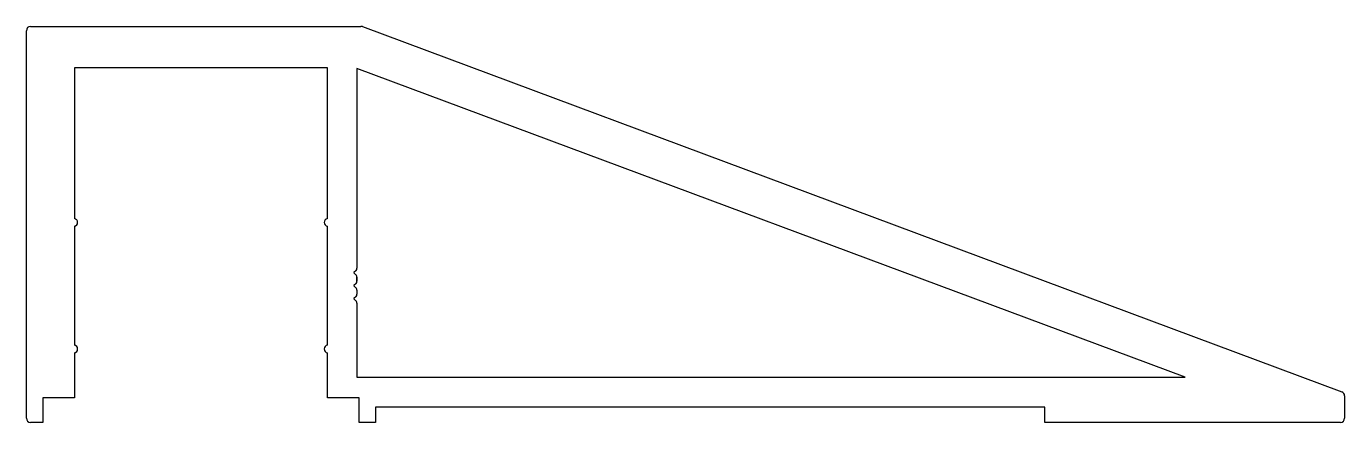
# Model space of a CAD drawing. Extents: x -51 to 51, y 1 to 32.
import ezdxf

# ---------------------------------------------------------------- set-up
doc = ezdxf.new("R2010")
doc.units = 0
doc.layers.get('0').update_dxf_attribs({"linetype": 'CONTINUOUS'})
doc.layers.add('1', color=7, linetype='CONTINUOUS')

msp = doc.modelspace()

# ---------------------------------------------------------------- linework, layer by layer
at = {"color": 7, "linetype": 'CONTINUOUS'}
for p, q in [((-50.71, 31.68), (-25.25, 31.68)), ((-25.14, 31.66), (50.35, 3.57)), ((-51.04, 1.53), (-51.04, 31.35)), ((-27.84, 28.5), (-47.34, 28.5)), ((-47.34, 28.5), (-47.34, 16.9)), ((-27.84, 16.9), (-27.84, 28.5)), ((-47.34, 16.31), (-47.34, 7.15)), ((-27.84, 7.15), (-27.84, 16.31)), ((-47.34, 6.56), (-47.34, 3.11)), ((-27.84, 3.11), (-27.84, 6.56)), ((-47.34, 3.11), (-49.78, 3.11)), ((-49.78, 3.11), (-49.78, 1.2)), ((-25.4, 3.11), (-27.84, 3.11)), ((-25.4, 1.2), (-25.4, 3.11)), ((50.56, 3.26), (50.56, 1.53)), ((27.45, 2.39), (-24.14, 2.39)), ((-24.14, 2.39), (-24.14, 1.2)), ((27.45, 1.2), (27.45, 2.39)), ((-49.78, 1.2), (-50.71, 1.2)), ((-24.67, 1.2), (-25.4, 1.2)), ((-24.14, 1.2), (-24.67, 1.2)), ((50.23, 1.2), (27.45, 1.2))]:
    msp.add_line(p, q, dxfattribs=at)
for centre, radius, start, end in [((-50.71, 31.35), 0.33, 90, 180), ((-25.25, 31.35), 0.33, 69.5864, 90), ((-47.39, 16.6), 0.3, 279.5941, 80.4059), ((-27.79, 16.6), 0.3, 99.5941, 260.4059), ((-47.39, 6.86), 0.3, 279.5941, 80.4059), ((-27.79, 6.86), 0.3, 99.5941, 260.4059), ((50.23, 3.26), 0.33, 360, 69.5864), ((-50.71, 1.53), 0.33, 180, 270), ((50.23, 1.53), 0.33, 270, 360)]:
    msp.add_arc(centre, radius, start, end, dxfattribs=at)
at = {"layer": '1', "color": 7, "linetype": 'CONTINUOUS'}
for p, q in [((38.26, 4.68), (-25.56, 28.43)), ((-25.56, 28.43), (-25.56, 13.08)), ((-25.63, 12.91), (-25.8, 12.74)), ((-25.8, 12.72), (-25.63, 12.55)), ((-25.56, 13.08), (-25.56, 13.08)), ((-25.56, 12.38), (-25.56, 12.08)), ((-25.56, 12.08), (-25.56, 12.38)), ((-25.56, 12.38), (-25.56, 12.08)), ((-25.56, 12.08), (-25.56, 12.38)), ((-25.56, 12.38), (-25.56, 12.08)), ((-25.63, 11.91), (-25.8, 11.74)), ((-25.8, 11.72), (-25.63, 11.55)), ((-25.56, 11.38), (-25.56, 11.08)), ((-25.63, 10.91), (-25.8, 10.74)), ((-25.8, 10.72), (-25.63, 10.55)), ((-25.56, 10.38), (-25.56, 4.68)), ((-25.56, 4.68), (38.26, 4.68))]:
    msp.add_line(p, q, dxfattribs=at)
for centre, radius, start, end in [((-25.79, 12.73), 0.008, 135, 225), ((-25.81, 13.08), 0.25, 315, 360), ((-25.81, 12.38), 0.25, 0, 45), ((-25.79, 11.73), 0.008, 135, 225), ((-25.81, 12.08), 0.25, 315, 360), ((-25.81, 11.38), 0.25, 360, 45), ((-25.79, 10.73), 0.008, 135, 225), ((-25.81, 11.08), 0.25, 315, 360), ((-25.81, 10.38), 0.25, 0, 45)]:
    msp.add_arc(centre, radius, start, end, dxfattribs=at)

doc.saveas('drawing.dxf')
